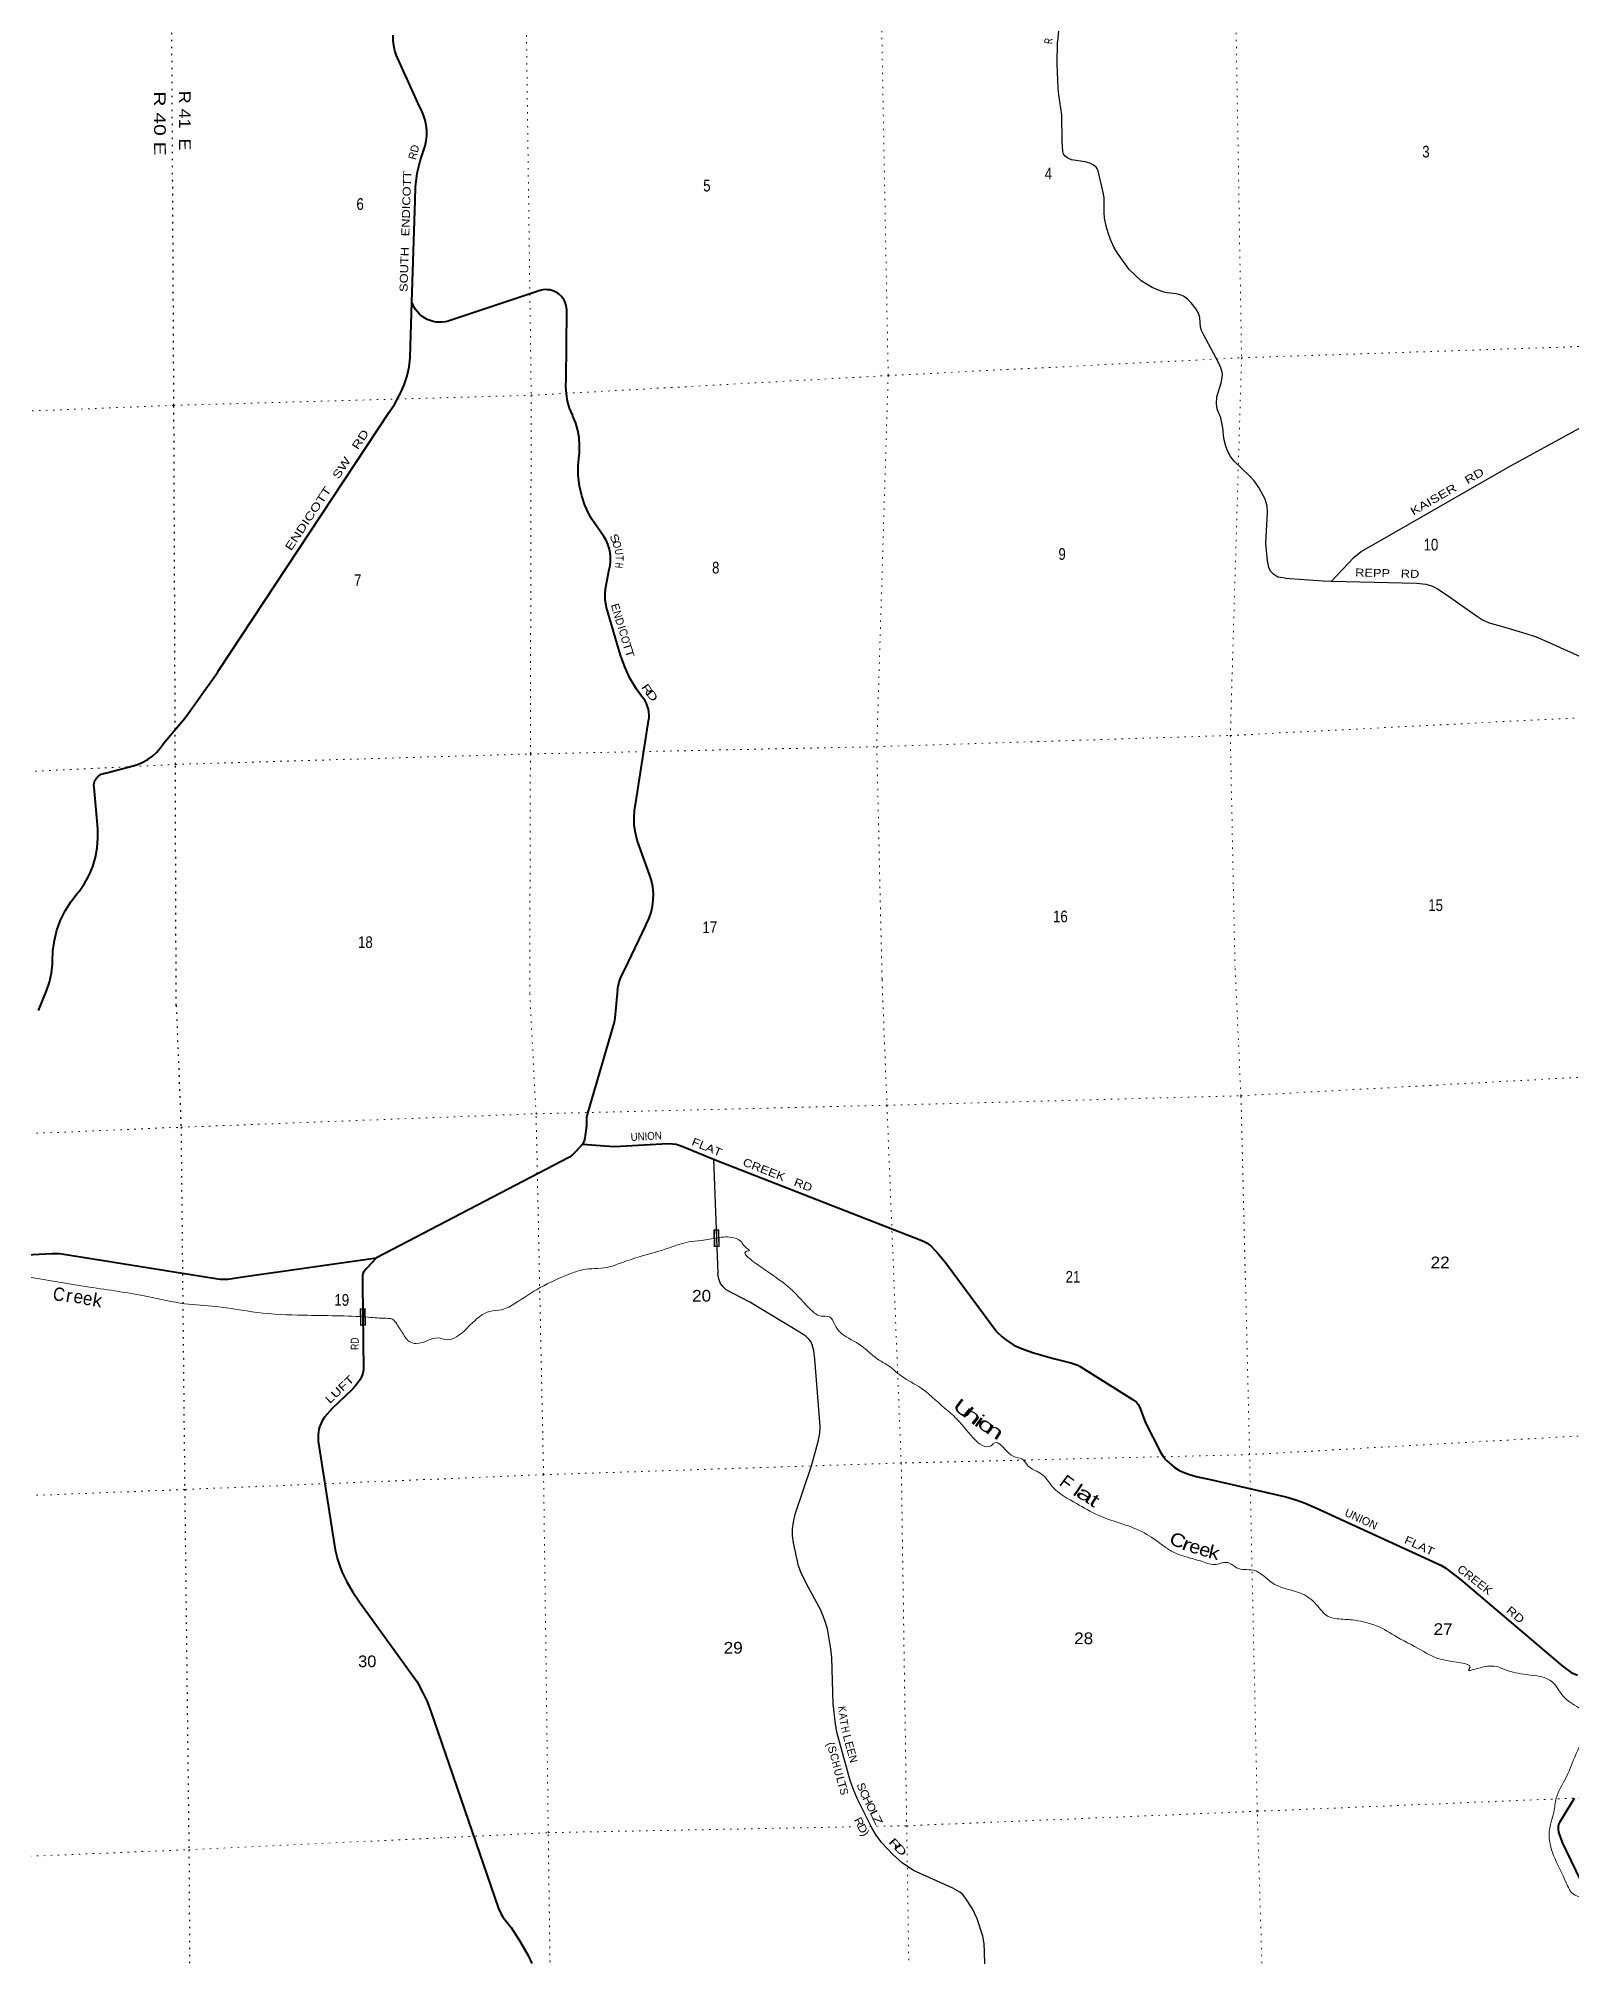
# Model space of a CAD drawing. Header units: feet. Extents: x 751810 to 1010326, y -353855 to -161247.
# Drawn here: x 823340 to 846344, y -228433 to -199662 of the extents above; entities that cross this region are included whole.
import ezdxf
from ezdxf.enums import TextEntityAlignment as Align

# ---------------------------------------------------------------- set-up
doc = ezdxf.new("R2010")
doc.units = ezdxf.units.FT
doc.header["$LTSCALE"] = 70
doc.linetypes.add('DOTTED', pattern=[1.5, 0.3, -1.2])
for name, color, linetype, lineweight in [('26', 7, 'Continuous', 40), ('29', 7, 'Continuous', 25), ('31', 7, 'Continuous', 13), ('39', 7, 'Continuous', 13), ('6', 7, 'DOTTED', 25), ('61', 7, 'Continuous', 13), ('7', 7, 'DOTTED', 13)]:
    doc.layers.add(name, color=color, linetype=linetype, lineweight=lineweight)
for name, color, linetype in [('27', 7, 'Continuous'), ('30', 7, 'Continuous'), ('41', 7, 'Continuous')]:
    doc.layers.add(name, color=color, linetype=linetype)

msp = doc.modelspace()

# ---------------------------------------------------------------- linework, layer by layer
at = {"layer": '26'}
for points in [[(828943.39, -203618.97), (828992.09, -202095.51), (828997.46, -201889.4), (829024.35, -201684.97), (829072.45, -201484.48), (829118.34, -201348.02), (829142.78, -201273.62), (829159.32, -201197.07), (829167.76, -201119.21), (829168.01, -201040.9), (829160.08, -200962.98), (829144.05, -200886.33), (829120.09, -200811.77), (829088.47, -200740.12), (829063.78, -200695.17), (828728.28, -199951.24), (828720.37, -199938.08), (828708.33, -199901.24), (828690.74, -199847.44), (828674.26, -199770.57), (828665.9, -199692.39), (828665.76, -199613.77)], [(823340.29, -214239.99), (823464.79, -213949.33), (823507.83, -213818.56), (823536.97, -213684.01), (823551.88, -213547.15), (823553.53, -213506.58), (823558.88, -213348.41), (823580.74, -213191.67), (823618.86, -213038.08), (823672.83, -212889.3), (823742.06, -212746.99), (823825.78, -212612.69), (823923.07, -212487.88), (823950.48, -212457.14), (824031.95, -212339.06), (824100.63, -212213.11), (824155.76, -212080.68), (824196.76, -211943.2), (824223.15, -211802.2), (824234.67, -211659.2), (824231.26, -211516.98), (824175.27, -210890.33), (824174.06, -210870.87), (824174.9, -210851.39), (824177.77, -210832.1), (824182.63, -210813.22), (824189.45, -210794.95), (824198.13, -210777.5), (824208.6, -210761.04), (824220.72, -210745.78), (824234.38, -210731.86), (824249.41, -210719.44), (824265.67, -210708.67), (824282.95, -210699.65), (824301.09, -210692.49), (824319.87, -210687.27), (824339.1, -210684.03), (824349.58, -210683.13), (824765.14, -210571.11), (824841.82, -210546.41), (824915.49, -210513.84), (824985.36, -210473.74), (825050.65, -210426.55), (825110.65, -210372.8), (825164.71, -210313.08), (825212.22, -210248.02), (825214.18, -210245.01), (825541.19, -209853.24), (825541.14, -209851.23), (826026.04, -209173.02), (826049.94, -209135.36), (828605.66, -205267.94), (828684.48, -205152.71), (828750.83, -205029.87), (828772.21, -204982.43), (828829.02, -204856.08), (828872.3, -204724.49), (828901.6, -204589.09), (828916.58, -204451.38), (828917.08, -204441.81), (828943.39, -203618.97)], [(830883.85, -203438.9), (830873.73, -203441.93), (830848.73, -203450.31), (830823.73, -203457.88), (829474.09, -203907.99), (829447.22, -203913.7), (829400.97, -203919.58), (829354.36, -203920.58), (829307.91, -203916.71), (829262.11, -203908.01), (829217.47, -203894.56), (829174.48, -203876.53), (829133.62, -203854.09), (829095.32, -203827.51), (829060.01, -203797.08), (829028.07, -203763.11), (828999.86, -203726), (828975.69, -203686.14), (828967.6, -203668.97), (828943.39, -203618.97)], [(832028.96, -213924.84), (832032.21, -213907.59), (832055.93, -213814.08), (832089.28, -213723.55), (832131.92, -213637.01), (832452.82, -212967.64), (832460.7, -212953.01), (832501.31, -212865.03), (832532.5, -212773.29), (832553.94, -212678.79), (832565.37, -212582.57), (832566.69, -212485.68), (832557.87, -212389.18), (832539.02, -212294.13), (832510.33, -212201.58), (832356.15, -211770.35), (832325.82, -211685.32), (832297.83, -211575.13), (832281.51, -211462.61), (832277.05, -211349), (832284.48, -211235.55), (832303.73, -211123.5), (832501.19, -209867.24), (832501.84, -209860.61), (832503.53, -209815.19), (832500.46, -209769.84), (832492.67, -209725.06), (832480.24, -209681.34), (832463.31, -209639.15), (832442.06, -209598.97), (832416.73, -209561.23), (832387.59, -209526.35), (832311.66, -209421.2), (832215.47, -209259.62), (832136.69, -209088.86), (832076.2, -208910.81), (831865.6, -208199.74), (831858.49, -208167.41), (831846.54, -208084.69), (831843.3, -208001.18), (831848.82, -207917.79), (831863.01, -207835.43), (831905.26, -207626.64), (831917.5, -207568.63), (831924.53, -207503.77), (831924.74, -207438.52), (831918.14, -207373.61), (831904.78, -207309.75), (831884.82, -207247.63), (831858.48, -207187.94), (831826.04, -207131.33), (831643.52, -206873.82), (831604.27, -206803.63), (831540.72, -206665.04), (831492.01, -206520.57), (831458.66, -206371.8), (831441.05, -206220.36), (831439.37, -206067.9), (831453.63, -205916.11), (831457.31, -205881.11), (831461.43, -205767.34), (831453.64, -205653.76), (831434.02, -205541.62), (831402.79, -205432.14), (831360.28, -205326.53), (831351.94, -205308.89), (831311.18, -205206.84), (831281.3, -205101.09), (831262.65, -204992.8), (831255.41, -204883.15), (831259.68, -204773.34), (831267.38, -203752.81), (831267.49, -203731.77), (831264.86, -203699.37), (831258.86, -203667.43), (831249.55, -203636.29), (831237.04, -203606.29), (831221.46, -203577.76), (831202.98, -203551.02), (831181.81, -203526.36), (831158.18, -203504.04), (831132.34, -203484.32), (831104.58, -203467.4), (831075.21, -203453.48), (831044.55, -203442.71), (831012.92, -203435.2), (830980.69, -203431.04), (830948.19, -203430.27), (830915.8, -203432.9), (830883.85, -203438.9)], [(832028.97, -213924.75), (831987.23, -214355.52), (831979.76, -214418.26), (831584.8, -215765.84), (831566.16, -215853.33), (831563.17, -215884.84), (831563.21, -215974.14), (831540.68, -216150.35), (831527.19, -216199.85), (831504.7, -216247.86)], [(831504.7, -216247.86), (831408.75, -216349.86), (831354.78, -216405.36), (831310.9, -216439.82), (828414.9, -217951.03)], [(831504.7, -216247.86), (831974.13, -216283.05), (832076.51, -216278.74), (832784.77, -216238.87), (832856.21, -216239.61), (832911.68, -216247.11), (832941.66, -216254.61), (833007.76, -216281.84), (833470.08, -216471.79), (833470.08, -216471.79)], [(833470.08, -216471.79), (836593.13, -217689.46), (836629.62, -217706.7), (836676.09, -217733.7), (836733.06, -217778.71), (836842.98, -217896.42), (836950.67, -218020.75), (837721.46, -219059.53), (837798.97, -219136.28), (837849.94, -219178.28), (837972.87, -219259.29), (838065.82, -219301.29), (838257.17, -219371.24), (838572.57, -219460.66), (838828.59, -219524.39), (838935.34, -219562.31), (838971.32, -219583.31), (839064.67, -219641.31), (839766.63, -220082.94), (839815.35, -220118.83), (839842.33, -220151.83), (839865.87, -220197.57), (839951.76, -220427.52), (840174.91, -220865.14), (840216.39, -220931.14), (840228.38, -220946.14), (840249.37, -220974.64), (840266.6, -220990.39), (840380.54, -221089.39), (840452.5, -221137.39), (840515.46, -221167.39), (840608.41, -221203.4), (840708.77, -221229.28), (840944.22, -221281.4), (842056.78, -221537.02), (842205.79, -221579.17), (842321.74, -221622.52), (842507.91, -221699.25), (844383.51, -222560.66), (844456.04, -222606.72), (844507.6, -222644.04), (844678.02, -222777.82), (846203.37, -224070.77), (846338.25, -224171.81), (846430.44, -224213.31)], [(822021.64, -217557.59), (822546.74, -217855.65), (822584.16, -217874.38), (822617.08, -217886.84), (822668.67, -217902.86), (822718.49, -217915.32), (822744.29, -217918.89), (822784.32, -217920.67), (822873.27, -217922.45), (823547.48, -217886.03), (823622.78, -217884.62), (823656.58, -217887.29), (823694.62, -217893.93), (826032.74, -218266.72), (826072.28, -218271.38), (826106.97, -218273.16), (826147.89, -218272.27), (826181.7, -218269.6), (826373.61, -218242.31), (828414.9, -217951.03)], [(828414.9, -217951.03), (828266.44, -218106.28), (828222.42, -218163.67), (828209.97, -218186.81), (828202.9, -218223.73), (828201.68, -218340.57), (828216.7, -219632.64), (828209.13, -219686.39), (828186.88, -219738.6), (828166.35, -219777.84), (828128.45, -219833.68), (828094.4, -219879.01), (828042, -219931.96), (827746.34, -220211.73), (827632.63, -220343.84), (827598.55, -220396.57), (827567.25, -220465.39), (827556.75, -220488.99), (827547.03, -220522.06), (827536.57, -220599.57), (827537.3, -220642.7), (827538.79, -220702.17), (827790.97, -222332.61), (827827.05, -222469.71), (827869.82, -222590.34), (827904.83, -222679.85), (827967.05, -222812.15), (828056.5, -222963.92), (828153.72, -223104.01), (829024.77, -224310.36), (829105.51, -224464.02), (829167.27, -224596.33), (829225.6, -224742.88), (830244.07, -227713.36), (830282.96, -227795.08), (830312.63, -227844.33), (830433.52, -227996.3), (830560.25, -228192.32), (830688.13, -228416.48), (830741.86, -228534.44)], [(846383.88, -226060.62), (846159.47, -226422.44), (846147.62, -226452.08), (846143.64, -226487.89), (846142.32, -226522.38), (846149.21, -226563.82), (846202.01, -226722.68), (846470.45, -227283.23)]]:
    msp.add_lwpolyline(points, dxfattribs=at)
at = {"layer": '29'}
for p, q in [((838719.97, -198750.51), (838630.59, -199712.5)), ((833470.08, -216471.79), (833536.7, -218186.55))]:
    msp.add_line(p, q, dxfattribs=at)
for points in [[(838696.26, -200807.65), (838652.62, -200506.12), (838640.14, -200409.42), (838623.52, -200048.63), (838630.59, -199712.5)], [(839425.82, -202677.12), (839388.41, -202580.43), (839361.39, -202479.57), (839336.45, -202360), (839328.13, -202267.46), (839328.13, -202060.55), (839319.82, -201992.97), (839240.84, -201647.77), (839226.28, -201616.58), (839209.66, -201595.78), (839172.24, -201562.51), (839114.04, -201533.4), (839045.46, -201514.68), (838841.76, -201481.41), (838787.72, -201456.45), (838746.14, -201427.34), (838719.12, -201396.15), (838708.73, -201356.64), (838700.42, -201206.91), (838696.26, -200807.65)], [(841080.33, -205353.43), (841026.29, -205222.44), (841013.82, -205136.14), (841022.13, -205039.44), (841084.48, -204827.33), (841103.19, -204747.27), (841105.27, -204701.52), (841101.11, -204669.29), (841080.33, -204601.7), (841042.91, -204511.24), (840826.75, -204111.98), (840791.42, -204041.28), (840776.86, -203995.53), (840764.39, -203845.8), (840745.69, -203785.5), (840710.35, -203721.03), (840633.45, -203627.46), (840581.48, -203575.46), (840519.13, -203529.72), (840471.32, -203506.84), (840411.04, -203492.28), (840273.86, -203479.81), (840228.14, -203469.41), (840169.94, -203448.62), (840049.38, -203396.63), (839951.69, -203340.48), (839887.25, -203296.81), (839704.34, -203126.29), (839529.75, -202885.07), (839475.71, -202792.54), (839425.82, -202677.12)], [(842047.29, -207760.03), (841936.68, -207740.71), (841874.33, -207703.28), (841824.44, -207653.37), (841799.5, -207599.3), (841778.72, -207495.33), (841753.77, -207237.47), (841782.87, -206767.5), (841774.56, -206676), (841745.46, -206572.03), (841649.85, -206397.35), (841583.33, -206297.53), (841516.82, -206226.83), (841279.87, -206002.24), (841225.83, -205931.54), (841180.1, -205848.36), (841155.16, -205777.65), (841126.06, -205665.36), (841109.43, -205503.16), (841080.33, -205353.43)], [(843336.9, -207274.08), (845400.94, -206088.4), (846725.5, -205364.19)], [(842743.22, -207802.71), (843075.72, -207447.5), (843129.76, -207401.75), (843187.96, -207360.16), (843336.9, -207274.08)], [(842047.29, -207760.03), (842614.9, -207799.55), (842743.22, -207802.71), (844022.47, -207834.19)], [(844022.47, -207834.19), (844154.35, -207848.08), (844255.29, -207875.38), (844331.15, -207919.55), (844460.02, -208002.73), (844917.29, -208322.97), (845008.75, -208381.2), (845108.52, -208426.95), (845357.94, -208497.65), (845657.25, -208589.15), (845811.06, -208639.06), (846018.91, -208726.4), (846527.18, -208957.02)], [(834937.75, -221070.06), (835041.79, -220707.79), (835066.76, -220582.88), (835070.92, -220478.79), (834991.85, -219471.16), (834975.2, -219342.09), (834950.23, -219258.81), (834929.43, -219208.85), (834904.46, -219175.54), (834858.68, -219133.9), (834783.76, -219079.77), (834013.84, -218617.6), (833660.09, -218430.23), (833614.32, -218388.59), (833576.86, -218338.63), (833549.81, -218265.76), (833536.7, -218186.55)], [(835179.13, -223518.33), (835141.68, -223389.25), (835079.25, -223235.2), (834867, -222843.8), (834779.61, -222664.76), (834746.31, -222569), (834667.24, -222227.57), (834654.75, -222115.15), (834654.75, -222015.22), (834671.4, -221915.29), (834696.37, -221798.71), (834937.75, -221070.06)], [(837536.76, -228356.58), (837530.52, -228239.99), (837509.71, -228123.4), (837426.47, -227865.25), (837355.72, -227715.36), (837251.68, -227557.14), (837210.06, -227503.01), (837164.28, -227465.53), (837060.24, -227407.25), (836469.27, -227140.77), (836298.64, -227024.18), (836161.3, -226899.27), (835994.83, -226724.39), (835911.6, -226611.97), (835845.01, -226499.55), (835632.76, -226079.01), (835574.49, -225941.6), (835520.39, -225791.72), (835320.63, -225067.23), (835299.82, -224942.3), (835262.37, -224642.53), (835245.72, -223947.18), (835229.07, -223818.12), (835179.13, -223518.33)], [(838750.93, -230834.01), (838468.99, -230313.53), (838402.4, -230167.8), (838290.03, -229863.84), (838235.93, -229680.64), (838223.44, -229572.38), (838223.44, -229397.51), (838215.12, -229343.38), (838198.47, -229305.91), (838169.34, -229268.43), (838123.56, -229235.12), (838011.2, -229172.67), (837938.37, -229143.53), (837699.07, -229060.25), (837651.21, -229033.19), (837607.51, -228993.63), (837578.38, -228956.16), (837557.57, -228902.03), (837551.33, -228852.07), (837545.08, -228752.13), (837536.76, -228356.58)]]:
    msp.add_lwpolyline(points, dxfattribs=at)
at = {"layer": '31'}
for p, q in [((833473.74, -217532.78), (833548.71, -217530.37)), ((833481.79, -217782.65), (833473.74, -217532.78))]:
    msp.add_line(p, q, dxfattribs=at)
msp.add_lwpolyline([(833548.71, -217530.37), (833556.76, -217780.24), (833481.79, -217782.65)], dxfattribs=at)
msp.add_lwpolyline([(833540.97, -217538.62), (833481.99, -217540.51), (833489.52, -217774.39), (833548.5, -217772.5)], close=True, dxfattribs=at)
at = {"layer": '39'}
for points in [[(816188.44, -217754.11), (816731.96, -217737.89), (817894.18, -217684.95), (819156.61, -217623.78), (820241.77, -217604.29), (820739.13, -217619.61), (821288.15, -217717.32), (821636.89, -217883.87), (821937.64, -218008.13), (822339.28, -218091.91), (822551.31, -218113.19), (822751.45, -218187.33), (822884.61, -218197.83), (823145.41, -218231.16), (824105.2, -218390.11), (824979.84, -218532.52), (825535.3, -218640.02), (826007.64, -218682.57), (826622.58, -218769.45), (827318.17, -218812.67), (828288.72, -218842.31), (828558.89, -218859.13), (828649.89, -218871.41), (828721.63, -218952.96), (828813.92, -219094.05), (828915.33, -219212.61), (829010.85, -219236.78), (829180, -219193.42), (829337.19, -219152.58), (829471.1, -219181.17), (829614.07, -219136.9), (829819.92, -218959.1), (830115.19, -218755.38), (830291.12, -218729.86), (830496.18, -218630.62), (830870.68, -218397.4), (831300.88, -218198.08), (831509.27, -218130.92), (831871.82, -218095.52), (832117.86, -218014.7), (832385.82, -217928.92), (832808.87, -217800.37), (833094.9, -217713.84), (833289.06, -217691.57), (833528.72, -217651.28), (833772.05, -217651.11), (833893.48, -217718.49), (833932.1, -217777.27), (834001.33, -217846.85), (833999.32, -217846.93), (834461.79, -218284.55), (834936.97, -218737.74), (835085.41, -218826.13), (835208.53, -218837.06), (835287.62, -218950.52), (835360.43, -219058.2), (835651.78, -219247.3), (835928.39, -219469.23), (836145.23, -219607.09), (836257.78, -219703.04), (836550.8, -219884.01), (836934.02, -220204.15), (837121.91, -220371.42), (837662.2, -220745.36), (837666.05, -220741.17), (837983.82, -220937.21), (838093.64, -220966.82), (838186.36, -221069.63), (838386.4, -221190.08), (838555.28, -221384.33), (838917.62, -221636.89), (839238.5, -221810.65), (839896.28, -222058.83), (840177.26, -222240.3), (840313.9, -222335.23), (840559.83, -222437.64), (840806.44, -222508.82), (841008.59, -222551.66), (841125.96, -222520.54), (841206.76, -222529.22), (841316.31, -222601.13), (841569.24, -222638.81), (841889.69, -222850.84), (842264.88, -222976.01), (842517.58, -223154.65), (842683.47, -223324.86), (842825.9, -223365.18), (843055.93, -223383.69), (843215.93, -223411.19), (843415.49, -223471.25), (843724.16, -223641.5)], [(843724.16, -223641.5), (844125.24, -223858.19), (844490.89, -223995.84), (844807.61, -224117.42), (844805.69, -224119.51), (845019.59, -224088.36), (845357.25, -224132.55), (845667.81, -224202.04), (846056.55, -224314.55), (846216.06, -224525.3), (846450.62, -224702.69), (846622.46, -224822.31), (846822.77, -224900.47), (847116, -224793.49), (847319.71, -224710.42), (847509.06, -224571.57), (847675.33, -224522.45), (847744.56, -224542.65), (847862.13, -224566.62)], [(846614.08, -224817.08), (846596.14, -224964.37), (846436.47, -225335.54), (846256.62, -225753.87), (846114.12, -226053.85), (846076.64, -226266.85), (846008.26, -226559.68), (846073.19, -226915.36), (846262.98, -227324.18), (846366.47, -227492.99), (846501.7, -227553.75), (846642.11, -227642.48), (846737.33, -227757.27), (846965.33, -227824.19), (847172.29, -227771.19), (847361.46, -227676.64), (847591.01, -227634.77), (847725.12, -227570.73), (847875.82, -227600.54), (847974.06, -227584.95)]]:
    msp.add_spline(points, degree=3, dxfattribs=at)
at = {"layer": '6'}
for points in [[(825408.4, -214165.64), (825395.75, -210550.85), (825373.77, -205165.78), (825340.64, -199090.67)], [(825408.39, -214165.3), (825480.53, -215992.49), (825535.46, -221426.78), (825599.11, -226828.49), (825634.3, -232271.66), (825648.83, -237701.61), (825673.58, -243086.83), (825689.46, -248500.62), (825686.77, -253903.11), (825725.89, -259344.1), (825729.47, -259955.25)]]:
    msp.add_lwpolyline(points, dxfattribs=at)
at = {"layer": '61'}
for p, q in [((828243.28, -218713.06), (828247.49, -218963.03)), ((828247.49, -218963.03), (828172.5, -218964.29))]:
    msp.add_line(p, q, dxfattribs=at)
msp.add_lwpolyline([(828172.5, -218964.29), (828168.29, -218714.33), (828243.28, -218713.06)], dxfattribs=at)
msp.add_lwpolyline([(828180.36, -218956.16), (828176.41, -218722.18), (828235.41, -218721.18), (828239.36, -218955.16)], close=True, dxfattribs=at)
at = {"layer": '7'}
for points in [[(841291.25, -198422.8), (841391.71, -204452.12), (841222.89, -210117.2), (841293.14, -213584.75)], [(835977.8, -198709.75), (836089.87, -204718.68), (835918.89, -210285.2), (835997.77, -213779.17)], [(830653.67, -198876.18), (830734.42, -205014.62), (830722.12, -210394.42), (830711.85, -213972.85)], [(815751.33, -205541.41), (820100.79, -205373.33), (825373.77, -205165.78), (830734.42, -205014.62), (836089.87, -204718.68), (841391.71, -204452.12), (846733.7, -204275.22), (847107.5, -204270.99)], [(815944.52, -210941.11), (820039.55, -210812.6), (825395.75, -210550.85), (830722.12, -210394.42), (835918.89, -210285.2), (841222.89, -210117.2), (846783.63, -209834.74), (847313.05, -209802.87)], [(841723.46, -239534.37), (841724.1, -237089.63), (841792.79, -231678.33), (841627.61, -226252.7), (841511.83, -220903.53), (841382.6, -215520.69), (841293.15, -213584.9)], [(831138.57, -259759.18), (831130.92, -259181.1), (831127.66, -253589.91), (831115.78, -248219.94), (831080.82, -242831.12), (831060.15, -237496.06), (831064.43, -232083.44), (830990.29, -226573.45), (830919.94, -221204.24), (830807.54, -215790.49), (830711.85, -213972.76)], [(835997.79, -213779.62), (836071.27, -215663.64), (836286.25, -221028.77), (836367.61, -226470.01), (836451.66, -231878.91), (836449.9, -237255.18), (836466.73, -242594.42), (836478.61, -247960.05), (836492.1, -249699.89)], [(822577, -216114.67), (825480.53, -215992.49), (830807.54, -215790.49), (836071.27, -215663.64), (841382.6, -215520.69), (846896.6, -215220.21), (847514.08, -215213.3)], [(847713.31, -220575.3), (846967.2, -220595.45), (841511.83, -220903.53), (836286.25, -221028.77), (830919.94, -221204.24), (825535.46, -221426.78), (820160.53, -221636.84), (816332.72, -221790.86)], [(835812.4, -226480.69), (836367.61, -226470.01), (841627.61, -226252.7), (847060.27, -226028.13), (847915.02, -226003.71)], [(816524.52, -227151.73), (820168.46, -227052.97), (825599.11, -226828.49), (830990.29, -226573.45), (835560.24, -226485.54)]]:
    msp.add_lwpolyline(points, dxfattribs=at)

# ---------------------------------------------------------------- texts
at = {"layer": '27'}
for s, rotation, width, p in [('RD', 75.442, 0.95, (829003.53, -201489.37)), ('SOUTH   ENDICOTT ', 88.169, 1.2, (828877.71, -203466.3)), ('ENDICOTT   SW   RD', 56.542, 1.35, (827132.45, -207357.26)), ('UNION', 3.222, 0.9, (832230.06, -216200.41)), ('FLAT', 337.664, 1.2, (833130.5, -216256.59)), ('CREEK   RD', 338.699, 1.2, (833897.07, -216563.14)), ('RD', 90.666, 0.8, (828147.91, -219331.97)), ('LUFT', 43.418, 1.3, (827712.73, -220147.16)), ('FLAT', 335.332, 1.2, (843822.07, -222225.66)), ('CREEK', 321.868, 1.1, (844616.1, -222640.72)), ('RD', 319.714, 1.25, (845351.24, -223256.71))]:
    msp.add_text(s, height=120, rotation=rotation, dxfattribs=dict(at, width=width)).set_placement(p)
for s, rotation, width, p in [('S', 296.257, 1.25, (831934.7, -207188.14)), ('O', 283.034, 0.85, (831964.13, -207266.76)), ('U', 277.922, 0.8, (831992.63, -207370.67)), ('T', 268.699, 0.85, (832000.72, -207454.81)), ('H', 262.752, 0.7, (831992.67, -207560.09)), ('N', 286.498, 0.95, (831974.35, -208317.83)), ('D', 286.498, 0.95, (832006.62, -208425.54)), ('C', 286.498, 0.95, (832060.81, -208588.98)), ('O', 286.498, 0.9, (832091.03, -208698.77)), ('T', 287.86, 1.2, (832121.75, -208801.98)), ('T', 287.86, 1.2, (832154.7, -208904.68)), ('R', 304.614, 1.35, (832424.03, -209457.86)), ('D', 308.61, 1.45, (832501.86, -209558.31))]:
    msp.add_text(s, height=120, rotation=rotation, dxfattribs=dict(at, width=width)).set_placement(p, align=Align.CENTER)
for s, p in [('E', (831944.15, -208210.12)), ('I', (832035.17, -208512.9))]:
    msp.add_text(s, height=120, rotation=286.498, dxfattribs=at).set_placement(p, align=Align.CENTER)
msp.add_text('UNION', height=120, rotation=335.332, dxfattribs=at).set_placement((842926.96, -221815.22))
at = {"layer": '30'}
for s, rotation, width, p in [('R', 84.692, 0.75, (838553.08, -199707.11)), ('K', 277.121, 0.8, (835343.54, -224727.55)), ('A', 277.121, 0.9, (835354.8, -224832.77)), ('H', 282.915, 0.8, (835391.04, -225040.68)), ('L', 284.415, 1.1, (835420.37, -225167.41)), ('C', 285.415, 0.95, (835227.49, -225455.11)), ('H', 285.415, 0.85, (835254, -225563.95)), ('N', 285.415, 0.95, (835507.98, -225483.35)), ('U', 285.415, 0.95, (835286.37, -225682.35)), ('L', 284.915, 1.1, (835321.18, -225794.73)), ('T', 286.347, 1.2, (835342.18, -225874.55)), ('S', 289.847, 1.1, (835634.28, -225905.28)), ('S', 282.347, 0.95, (835368.97, -225967.98)), ('C', 292.98, 1.1, (835681.45, -226012.79)), ('H', 296.78, 1.1, (835729.27, -226114.83)), ('O', 296.78, 1.1, (835782.87, -226221.09)), ('R', 296.78, 1.15, (835601.5, -226438.74)), ('L', 296.78, 1.45, (835836.05, -226326.5)), ('Z', 296.78, 1.4, (835877.89, -226414.69)), ('D', 296.78, 1.15, (835652.59, -226539.97)), (')', 300.64, 1.1, (835699.27, -226614.55)), ('R', 313.589, 1.65, (836153.26, -226789.3)), ('D', 313.589, 1.65, (836231.44, -226871.43))]:
    msp.add_text(s, height=120, rotation=rotation, dxfattribs=dict(at, width=width)).set_placement(p, align=Align.CENTER)
for s, rotation, width, p in [('KAISER   RD', 29.875, 1.3, (843967.99, -206819.29)), ('REPP   RD', 358.59, 1.2, (843094.78, -207731.43))]:
    msp.add_text(s, height=120, rotation=rotation, dxfattribs=dict(at, width=width)).set_placement(p)
for s, rotation, p in [('T', 279.457, (835367.5, -224929.44)), ('(', 285.415, (835171.64, -225259.73)), ('S', 285.415, (835194.48, -225342.61)), ('E', 285.415, (835450.59, -225275.21)), ('E', 285.415, (835479.22, -225379.06))]:
    msp.add_text(s, height=120, rotation=rotation, dxfattribs=at).set_placement(p, align=Align.CENTER)
at = {"layer": '41'}
for s, rotation, width, p in [('C', 350.59, 0.9, (823633.05, -218595.68)), ('r', 350.59, 1.05, (823788.1, -218616.86)), ('e', 350.59, 0.95, (823927.21, -218631.99)), ('e', 350.746, 0.95, (824066.27, -218659.74)), ('k', 350.746, 1.05, (824210.55, -218686.14)), ('U', 322.424, 1.55, (837160.42, -220292.44)), ('n', 321.136, 1.9, (837289.97, -220389.83)), ('i', 324.471, 1.5, (837404.77, -220478.22)), ('o', 324.815, 1.65, (837508.59, -220543.13)), ('n', 327.058, 1.7, (837637.7, -220629.4)), ('l', 326.015, 1.35, (838880.95, -221518.69)), ('a', 328.312, 1.65, (838995.73, -221583.58)), ('t', 327.82, 1.5, (839135.92, -221672.55)), ('C', 336.294, 1.2, (840394.11, -222276.91)), ('r', 337.699, 1.4, (840535.43, -222339.97)), ('e', 343.444, 1.1, (840667.46, -222380.62)), ('e', 343.241, 1.1, (840817.02, -222425.54)), ('k', 346.203, 1.2, (840956.07, -222467.22))]:
    msp.add_text(s, height=200, rotation=rotation, dxfattribs=dict(at, width=width)).set_placement(p, align=Align.CENTER)
msp.add_text('F', height=200, rotation=323.17, dxfattribs=at).set_placement((838707.89, -221398.74), align=Align.CENTER)
at = {"layer": '6'}
for s, width, p in [('R 40 E', 1.35, (825073.08, -200455.91)), ('R 41  E', 1.15, (825447.96, -200447.07))]:
    msp.add_text(s, height=175, rotation=270.312, dxfattribs=dict(at, width=width)).set_placement(p)
at = {"layer": '7'}
for s, width, p in [('3', 0.85, (844102.53, -201448.62)), ('4', 0.85, (838438.27, -201776.87)), ('5', 0.85, (833314.57, -201958.11)), ('6', 0.85, (828112.29, -202233.92)), ('9', 0.85, (838644.24, -207483.16)), ('10', 0.85, (844122.42, -207342.55)), ('7', 0.85, (828077.65, -207874.57)), ('8', 0.85, (833447.74, -207687.99)), ('15', 0.85, (844192.38, -212749.56)), ('17', 0.85, (833303.42, -213081.91)), ('16', 0.85, (838563.21, -212918.95)), ('18', 0.85, (828136.38, -213304.57)), ('22', 1.1, (844227.98, -218108.18)), ('21', 0.85, (838752.05, -218323.35)), ('19', 0.85, (827782.18, -218670.66)), ('20', 1.1, (833147.89, -218608.14)), ('27', 1.1, (844272.72, -223607.88)), ('29', 1.1, (833621.71, -223887.87)), ('28', 1.1, (838879.68, -223745.54)), ('30', 1.05, (828137.85, -224090.77))]:
    msp.add_text(s, height=175, dxfattribs=dict(at, width=width)).set_placement(p)

doc.saveas('drawing.dxf')
